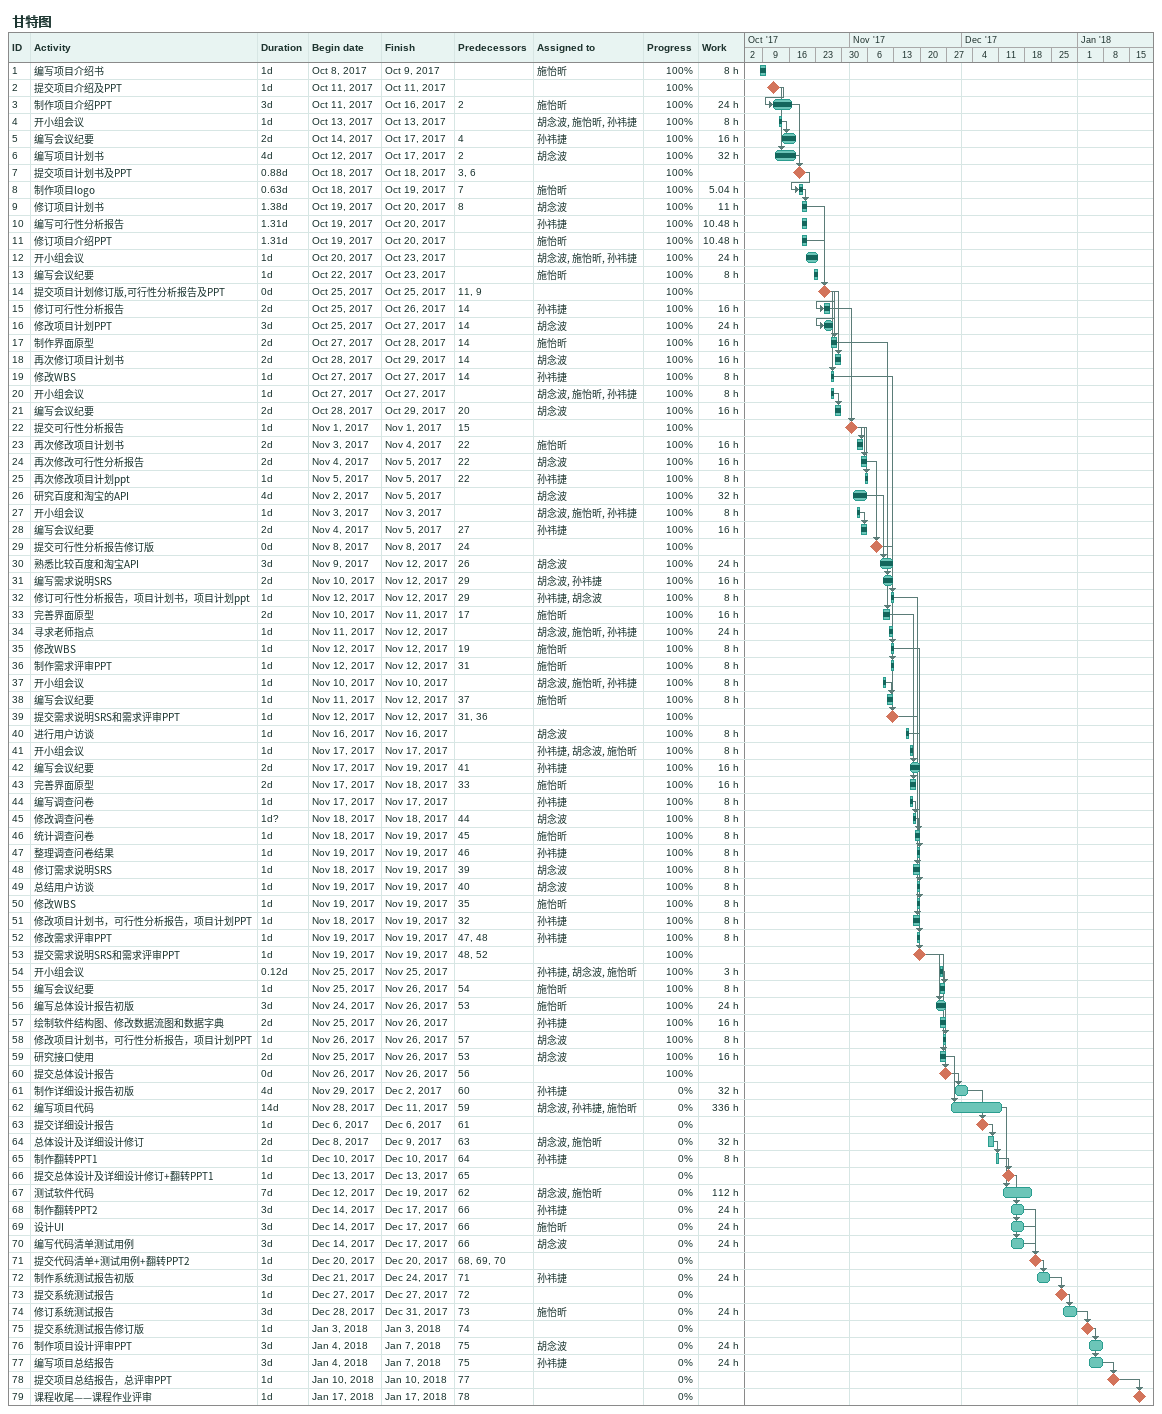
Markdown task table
甘特图

| ID | Task | Duration | Start | Finish | Predecessors | Resources | % complete | Work (h) |
|---|---|---|---|---|---|---|---|---|
| 1 | 编写项目介绍书 | 1d | 2017-10-08 | 2017-10-09 |  | 施怡昕 | 100 | 8 |
| 2 | 提交项目介绍及PPT | 1d | 2017-10-11 | 2017-10-11 |  |  | 100 |  |
| 3 | 制作项目介绍PPT | 3d | 2017-10-11 | 2017-10-16 | 2 | 施怡昕 | 100 | 24 |
| 4 | 开小组会议 | 1d | 2017-10-13 | 2017-10-13 |  | 胡念波, 施怡昕, 孙祎捷 | 100 | 8 |
| 5 | 编写会议纪要 | 2d | 2017-10-14 | 2017-10-17 | 4 | 孙祎捷 | 100 | 16 |
| 6 | 编写项目计划书 | 4d | 2017-10-12 | 2017-10-17 | 2 | 胡念波 | 100 | 32 |
| 7 | 提交项目计划书及PPT | 0.88d | 2017-10-18 | 2017-10-18 | 3, 6 |  | 100 |  |
| 8 | 制作项目logo | 0.63d | 2017-10-18 | 2017-10-19 | 7 | 施怡昕 | 100 | 5.04 |
| 9 | 修订项目计划书 | 1.38d | 2017-10-19 | 2017-10-20 | 8 | 胡念波 | 100 | 11 |
| 10 | 编写可行性分析报告 | 1.31d | 2017-10-19 | 2017-10-20 |  | 孙祎捷 | 100 | 10.48 |
| 11 | 修订项目介绍PPT | 1.31d | 2017-10-19 | 2017-10-20 |  | 施怡昕 | 100 | 10.48 |
| 12 | 开小组会议 | 1d | 2017-10-20 | 2017-10-23 |  | 胡念波, 施怡昕, 孙祎捷 | 100 | 24 |
| 13 | 编写会议纪要 | 1d | 2017-10-22 | 2017-10-23 |  | 施怡昕 | 100 | 8 |
| 14 | 提交项目计划修订版,可行性分析报告及PPT | 0d | 2017-10-25 | 2017-10-25 | 11, 9 |  | 100 |  |
| 15 | 修订可行性分析报告 | 2d | 2017-10-25 | 2017-10-26 | 14 | 孙祎捷 | 100 | 16 |
| 16 | 修改项目计划PPT | 3d | 2017-10-25 | 2017-10-27 | 14 | 胡念波 | 100 | 24 |
| 17 | 制作界面原型 | 2d | 2017-10-27 | 2017-10-28 | 14 | 施怡昕 | 100 | 16 |
| 18 | 再次修订项目计划书 | 2d | 2017-10-28 | 2017-10-29 | 14 | 胡念波 | 100 | 16 |
| 19 | 修改WBS | 1d | 2017-10-27 | 2017-10-27 | 14 | 孙祎捷 | 100 | 8 |
| 20 | 开小组会议 | 1d | 2017-10-27 | 2017-10-27 |  | 胡念波, 施怡昕, 孙祎捷 | 100 | 8 |
| 21 | 编写会议纪要 | 2d | 2017-10-28 | 2017-10-29 | 20 | 胡念波 | 100 | 16 |
| 22 | 提交可行性分析报告 | 1d | 2017-11-01 | 2017-11-01 | 15 |  | 100 |  |
| 23 | 再次修改项目计划书 | 2d | 2017-11-03 | 2017-11-04 | 22 | 施怡昕 | 100 | 16 |
| 24 | 再次修改可行性分析报告 | 2d | 2017-11-04 | 2017-11-05 | 22 | 胡念波 | 100 | 16 |
| 25 | 再次修改项目计划ppt | 1d | 2017-11-05 | 2017-11-05 | 22 | 孙祎捷 | 100 | 8 |
| 26 | 研究百度和淘宝的API | 4d | 2017-11-02 | 2017-11-05 |  | 胡念波 | 100 | 32 |
| 27 | 开小组会议 | 1d | 2017-11-03 | 2017-11-03 |  | 胡念波, 施怡昕, 孙祎捷 | 100 | 8 |
| 28 | 编写会议纪要 | 2d | 2017-11-04 | 2017-11-05 | 27 | 孙祎捷 | 100 | 16 |
| 29 | 提交可行性分析报告修订版 | 0d | 2017-11-08 | 2017-11-08 | 24 |  | 100 |  |
| 30 | 熟悉比较百度和淘宝API | 3d | 2017-11-09 | 2017-11-12 | 26 | 胡念波 | 100 | 24 |
| 31 | 编写需求说明SRS | 2d | 2017-11-10 | 2017-11-12 | 29 | 胡念波, 孙祎捷 | 100 | 16 |
| 32 | 修订可行性分析报告，项目计划书，项目计划ppt | 1d | 2017-11-12 | 2017-11-12 | 29 | 孙祎捷, 胡念波 | 100 | 8 |
| 33 | 完善界面原型 | 2d | 2017-11-10 | 2017-11-11 | 17 | 施怡昕 | 100 | 16 |
| 34 | 寻求老师指点 | 1d | 2017-11-11 | 2017-11-12 |  | 胡念波, 施怡昕, 孙祎捷 | 100 | 24 |
| 35 | 修改WBS | 1d | 2017-11-12 | 2017-11-12 | 19 | 施怡昕 | 100 | 8 |
| 36 | 制作需求评审PPT | 1d | 2017-11-12 | 2017-11-12 | 31 | 施怡昕 | 100 | 8 |
| 37 | 开小组会议 | 1d | 2017-11-10 | 2017-11-10 |  | 胡念波, 施怡昕, 孙祎捷 | 100 | 8 |
| 38 | 编写会议纪要 | 1d | 2017-11-11 | 2017-11-12 | 37 | 施怡昕 | 100 | 8 |
| 39 | 提交需求说明SRS和需求评审PPT | 1d | 2017-11-12 | 2017-11-12 | 31, 36 |  | 100 |  |
| 40 | 进行用户访谈 | 1d | 2017-11-16 | 2017-11-16 |  | 胡念波 | 100 | 8 |
| 41 | 开小组会议 | 1d | 2017-11-17 | 2017-11-17 |  | 孙祎捷, 胡念波, 施怡昕 | 100 | 8 |
| 42 | 编写会议纪要 | 2d | 2017-11-17 | 2017-11-19 | 41 | 孙祎捷 | 100 | 16 |
| 43 | 完善界面原型 | 2d | 2017-11-17 | 2017-11-18 | 33 | 施怡昕 | 100 | 16 |
| 44 | 编写调查问卷 | 1d | 2017-11-17 | 2017-11-17 |  | 孙祎捷 | 100 | 8 |
| 45 | 修改调查问卷 | 1d? | 2017-11-18 | 2017-11-18 | 44 | 胡念波 | 100 | 8 |
| 46 | 统计调查问卷 | 1d | 2017-11-18 | 2017-11-19 | 45 | 施怡昕 | 100 | 8 |
| 47 | 整理调查问卷结果 | 1d | 2017-11-19 | 2017-11-19 | 46 | 孙祎捷 | 100 | 8 |
| 48 | 修订需求说明SRS | 1d | 2017-11-18 | 2017-11-19 | 39 | 胡念波 | 100 | 8 |
| 49 | 总结用户访谈 | 1d | 2017-11-19 | 2017-11-19 | 40 | 胡念波 | 100 | 8 |
| 50 | 修改WBS | 1d | 2017-11-19 | 2017-11-19 | 35 | 施怡昕 | 100 | 8 |
| 51 | 修改项目计划书，可行性分析报告，项目计划PPT | 1d | 2017-11-18 | 2017-11-19 | 32 | 孙祎捷 | 100 | 8 |
| 52 | 修改需求评审PPT | 1d | 2017-11-19 | 2017-11-19 | 47, 48 | 孙祎捷 | 100 | 8 |
| 53 | 提交需求说明SRS和需求评审PPT | 1d | 2017-11-19 | 2017-11-19 | 48, 52 |  | 100 |  |
| 54 | 开小组会议 | 0.12d | 2017-11-25 | 2017-11-25 |  | 孙祎捷, 胡念波, 施怡昕 | 100 | 3 |
| 55 | 编写会议纪要 | 1d | 2017-11-25 | 2017-11-26 | 54 | 施怡昕 | 100 | 8 |
| 56 | 编写总体设计报告初版 | 3d | 2017-11-24 | 2017-11-26 | 53 | 施怡昕 | 100 | 24 |
| 57 | 绘制软件结构图、修改数据流图和数据字典 | 2d | 2017-11-25 | 2017-11-26 |  | 孙祎捷 | 100 | 16 |
| 58 | 修改项目计划书，可行性分析报告，项目计划PPT | 1d | 2017-11-26 | 2017-11-26 | 57 | 胡念波 | 100 | 8 |
| 59 | 研究接口使用 | 2d | 2017-11-25 | 2017-11-26 | 53 | 胡念波 | 100 | 16 |
| 60 | 提交总体设计报告 | 0d | 2017-11-26 | 2017-11-26 | 56 |  | 100 |  |
| 61 | 制作详细设计报告初版 | 4d | 2017-11-29 | 2017-12-02 | 60 | 孙祎捷 | 0 | 32 |
| 62 | 编写项目代码 | 14d | 2017-11-28 | 2017-12-11 | 59 | 胡念波, 孙祎捷, 施怡昕 | 0 | 336 |
| 63 | 提交详细设计报告 | 1d | 2017-12-06 | 2017-12-06 | 61 |  | 0 |  |
| 64 | 总体设计及详细设计修订 | 2d | 2017-12-08 | 2017-12-09 | 63 | 胡念波, 施怡昕 | 0 | 32 |
| 65 | 制作翻转PPT1 | 1d | 2017-12-10 | 2017-12-10 | 64 | 孙祎捷 | 0 | 8 |
| 66 | 提交总体设计及详细设计修订+翻转PPT1 | 1d | 2017-12-13 | 2017-12-13 | 65 |  | 0 |  |
| 67 | 测试软件代码 | 7d | 2017-12-12 | 2017-12-19 | 62 | 胡念波, 施怡昕 | 0 | 112 |
| 68 | 制作翻转PPT2 | 3d | 2017-12-14 | 2017-12-17 | 66 | 孙祎捷 | 0 | 24 |
| 69 | 设计UI | 3d | 2017-12-14 | 2017-12-17 | 66 | 施怡昕 | 0 | 24 |
| 70 | 编写代码清单测试用例 | 3d | 2017-12-14 | 2017-12-17 | 66 | 胡念波 | 0 | 24 |
| 71 | 提交代码清单+测试用例+翻转PPT2 | 1d | 2017-12-20 | 2017-12-20 | 68, 69, 70 |  | 0 |  |
| 72 | 制作系统测试报告初版 | 3d | 2017-12-21 | 2017-12-24 | 71 | 孙祎捷 | 0 | 24 |
| 73 | 提交系统测试报告 | 1d | 2017-12-27 | 2017-12-27 | 72 |  | 0 |  |
| 74 | 修订系统测试报告 | 3d | 2017-12-28 | 2017-12-31 | 73 | 施怡昕 | 0 | 24 |
| 75 | 提交系统测试报告修订版 | 1d | 2018-01-03 | 2018-01-03 | 74 |  | 0 |  |
| 76 | 制作项目设计评审PPT | 3d | 2018-01-04 | 2018-01-07 | 75 | 胡念波 | 0 | 24 |
| 77 | 编写项目总结报告 | 3d | 2018-01-04 | 2018-01-07 | 75 | 孙祎捷 | 0 | 24 |
| 78 | 提交项目总结报告，总评审PPT | 1d | 2018-01-10 | 2018-01-10 | 77 |  | 0 |  |
| 79 | 课程收尾——课程作业评审 | 1d | 2018-01-17 | 2018-01-17 | 78 |  | 0 |  |
